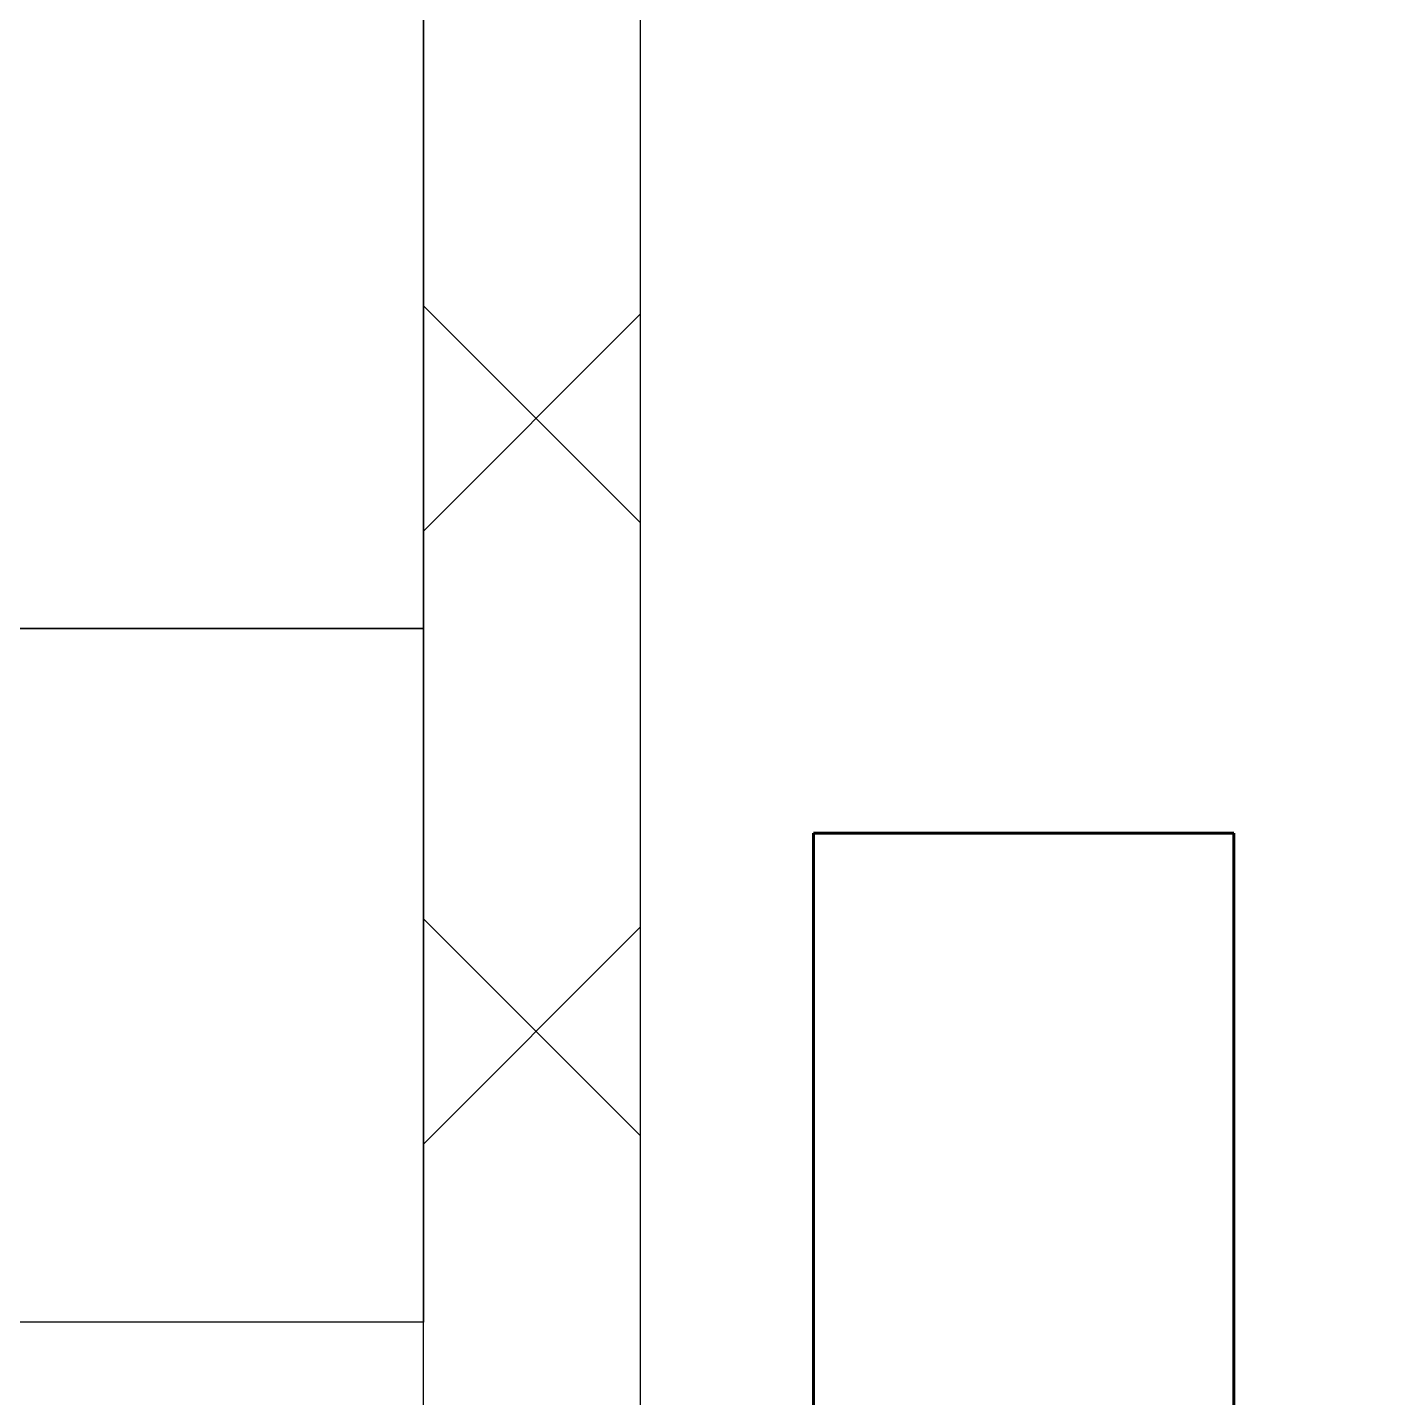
# Model space of a CAD drawing. Header units: millimetres. Extents: x 0 to 1680, y 0 to 594.
# Drawn here: x 130.59 to 136.92, y 507.43 to 513.75 of the extents above; entities that cross this region are included whole.
import ezdxf

# ---------------------------------------------------------------- set-up
doc = ezdxf.new("R2010")
doc.units = ezdxf.units.MM
doc.linetypes.add('K5LT32792', pattern=[0])
doc.linetypes.add('K5LT_BASIC', pattern=[0])
doc.layers.add('Системный слой', color=7, linetype='Continuous')

# ---------------------------------------------------------------- blocks, each defined once
blk = doc.blocks.new('U8')
at = {"layer": 'Системный слой', "color": 150, "linetype": 'K5LT_BASIC', "lineweight": 25, "true_color": 0x0080ff}
for p, q in [((100.018, 510.9773), (132.418, 510.9773)), ((132.418, 510.9773), (132.418, 507.7773)), ((132.418, 507.7773), (100.018, 507.7773))]:
    blk.add_line(p, q, dxfattribs=at)
blk = doc.blocks.new('U10')
at = {"layer": 'Системный слой', "color": 150, "linetype": 'K5LT_BASIC', "lineweight": 25, "true_color": 0x0080ff}
for p, q in [((132.418, 514.1773), (132.418, 510.9773)), ((132.418, 510.9773), (100.018, 510.9773))]:
    blk.add_line(p, q, dxfattribs=at)
blk = doc.blocks.new('U113')
at = {"layer": 'Системный слой', "color": 5, "linetype": 'K5LT32792', "lineweight": 60, "true_color": 0x0000ff}
for p, q in [((136.158, 510.033), (134.218, 510.033)), ((134.218, 510.033), (134.218, 504.933)), ((136.158, 504.933), (136.158, 510.033)), ((134.218, 504.933), (136.158, 504.933))]:
    blk.add_line(p, q, dxfattribs=at)
blk = doc.blocks.new('U129')
at = {"layer": 'Системный слой'}
h = blk.add_hatch(dxfattribs=at)
h.set_pattern_fill('', angle=45, style=0, pattern_type=0)
h.set_pattern_definition([(45, (0, 0), (-1.4142136, 1.4142136), []), (135, (0, 0), (-1.4142136, -1.4142136), [])])
h.paths.add_polyline_path([(133.418, 479.8773), (133.418, 527.5773), (132.418, 527.5773), (132.418, 479.8773)])
at = {"layer": 'Системный слой', "color": 150, "linetype": 'K5LT_BASIC', "lineweight": 25, "true_color": 0x0080ff}
for p, q in [((132.418, 480.8773), (132.418, 527.5773)), ((133.418, 527.5773), (133.418, 479.8773))]:
    blk.add_line(p, q, dxfattribs=at)

msp = doc.modelspace()

# ---------------------------------------------------------------- block references
at = {"layer": 'Системный слой'}
for name in ['U129', 'U10', 'U8', 'U113']:
    msp.add_blockref(name, (0, 0), dxfattribs=at)

doc.saveas('drawing.dxf')
